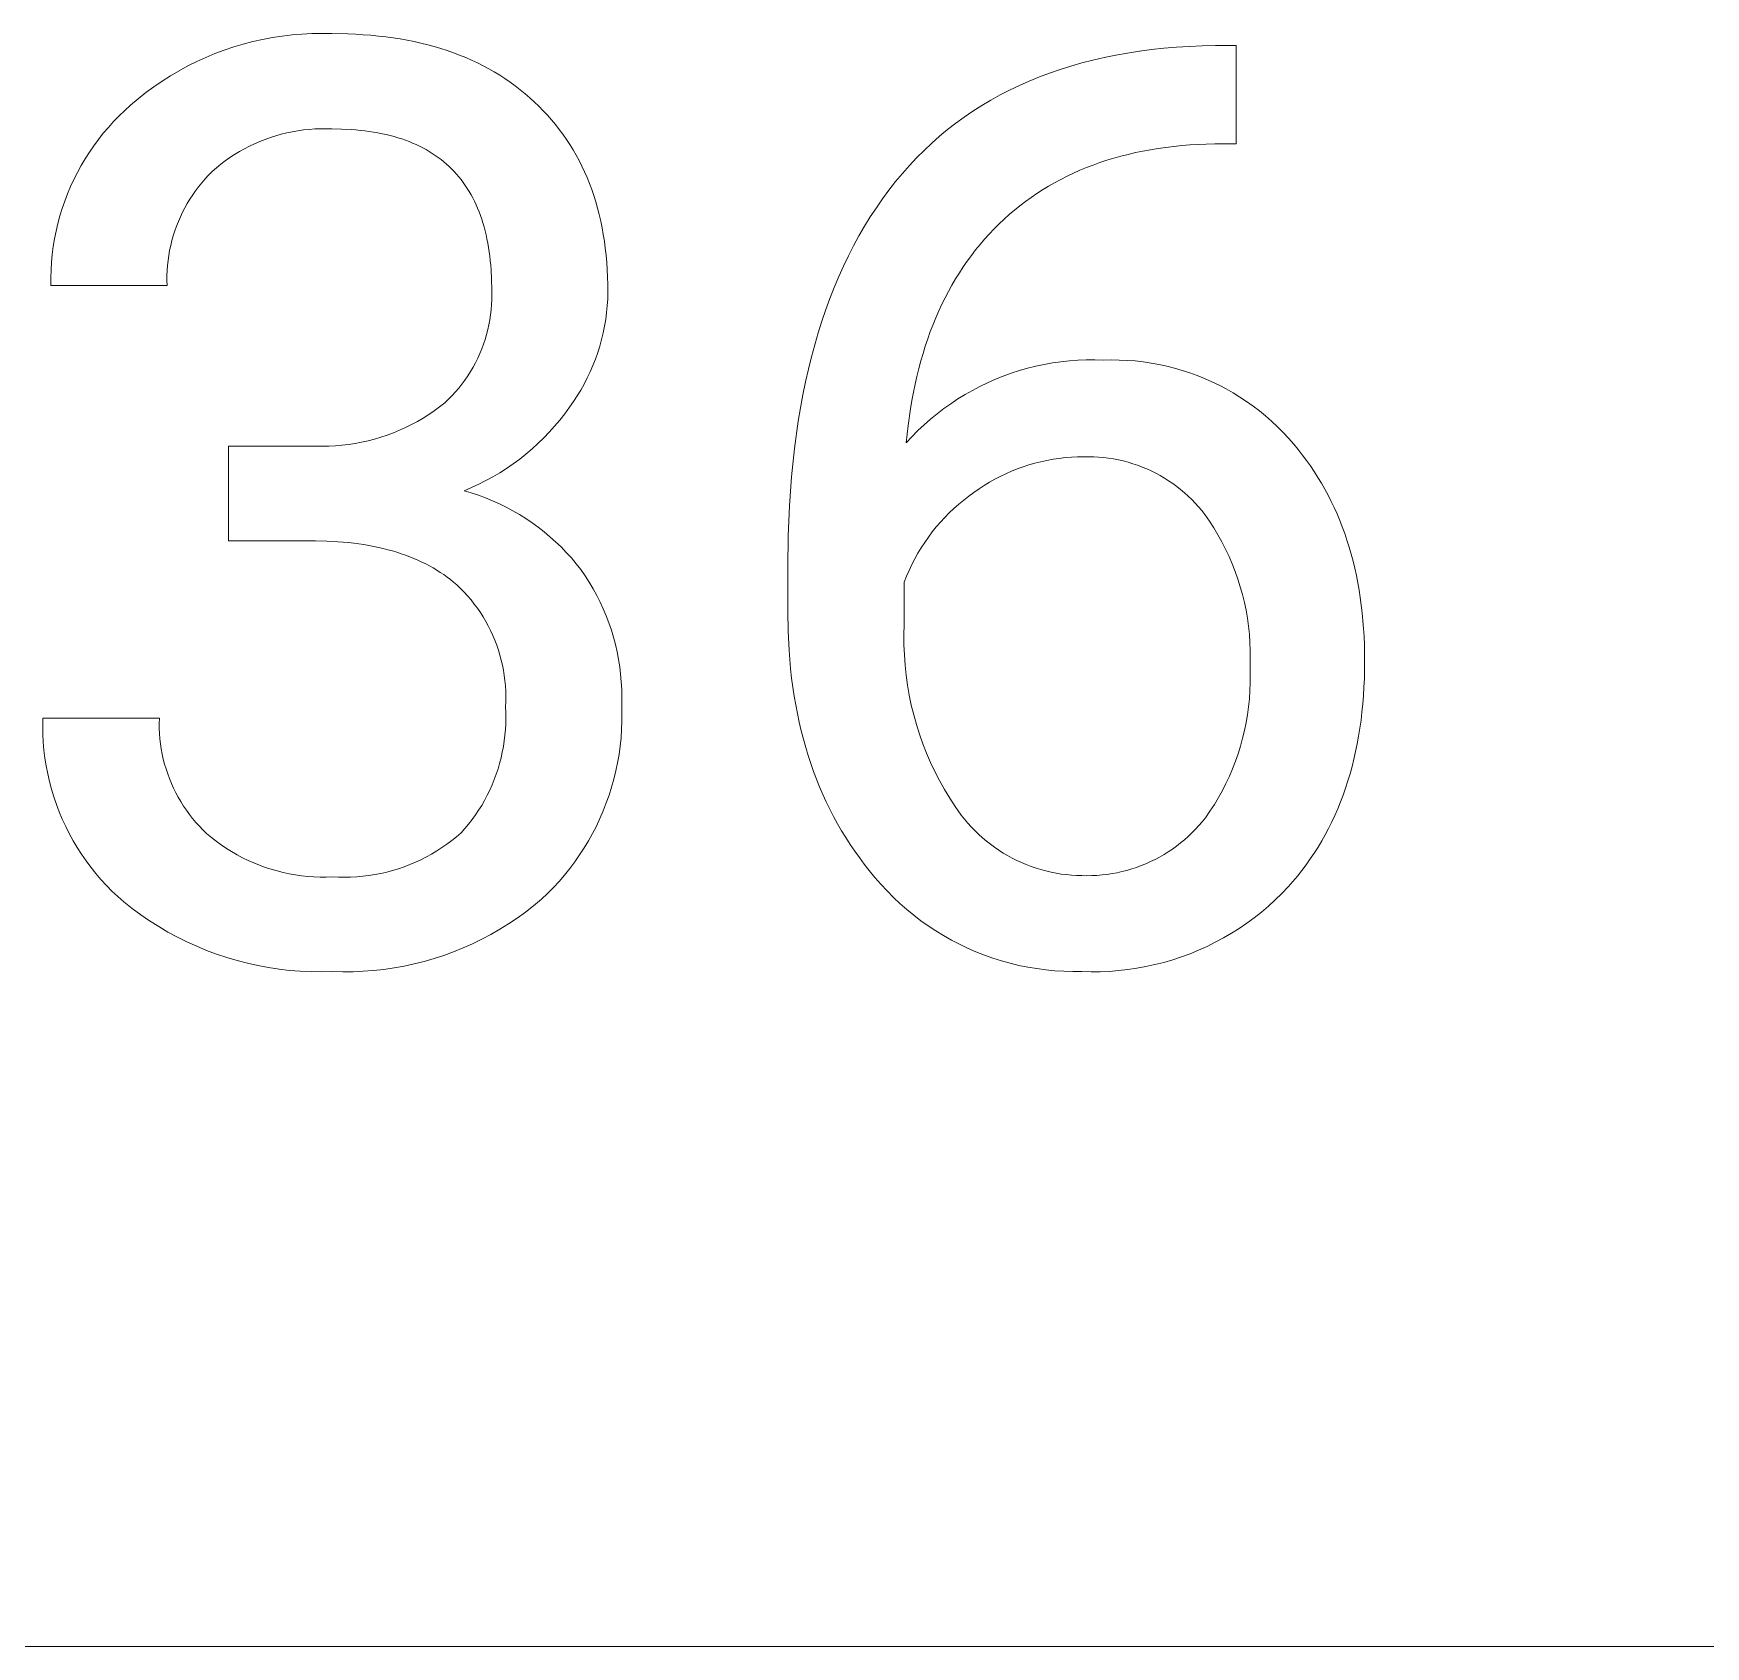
# Model space of a CAD drawing. Header units: millimetres. Extents: x -1519 to 3497, y -297 to 3208.
# Drawn here: x 2580 to 2667, y -16.4 to 67.6 of the extents above; entities that cross this region are included whole.
import ezdxf

# ---------------------------------------------------------------- set-up
doc = ezdxf.new("R2010")
doc.units = ezdxf.units.MM
doc.header["$MEASUREMENT"] = 0
doc.layers.add('Domyślny', color=7, linetype='Continuous', true_color=0x000000)

msp = doc.modelspace()

# ---------------------------------------------------------------- linework, layer by layer
at = {"layer": 'Domyślny', "color": 18, "lineweight": 15, "true_color": 0x000000}
for p, q in [((2590.379, 66.89), (2590.875, 67.038)), ((2590.875, 67.038), (2591.376, 67.169)), ((2591.376, 67.169), (2591.881, 67.282)), ((2591.881, 67.282), (2592.389, 67.378)), ((2592.389, 67.378), (2592.901, 67.456)), ((2592.901, 67.456), (2593.415, 67.516)), ((2593.415, 67.516), (2593.931, 67.559)), ((2593.931, 67.559), (2594.448, 67.584)), ((2594.448, 67.584), (2594.966, 67.59)), ((2594.966, 67.59), (2595.483, 67.579)), ((2595.483, 67.579), (2596.314, 67.566)), ((2596.314, 67.566), (2596.721, 67.549)), ((2596.721, 67.549), (2597.122, 67.524)), ((2597.122, 67.524), (2597.517, 67.494)), ((2597.517, 67.494), (2597.907, 67.456)), ((2597.907, 67.456), (2598.291, 67.411)), ((2598.291, 67.411), (2598.669, 67.359)), ((2598.669, 67.359), (2599.041, 67.301)), ((2599.041, 67.301), (2599.407, 67.235)), ((2599.407, 67.235), (2599.768, 67.163)), ((2599.768, 67.163), (2600.123, 67.083)), ((2600.123, 67.083), (2600.473, 66.997)), ((2600.473, 66.997), (2600.816, 66.904)), ((2587.991, 65.899), (2588.454, 66.13)), ((2588.454, 66.13), (2588.925, 66.345)), ((2588.925, 66.345), (2589.403, 66.543)), ((2589.403, 66.543), (2589.888, 66.725)), ((2589.888, 66.725), (2590.379, 66.89)), ((2600.816, 66.904), (2601.154, 66.803)), ((2601.154, 66.803), (2601.486, 66.696)), ((2601.486, 66.696), (2601.813, 66.582)), ((2601.813, 66.582), (2602.133, 66.461)), ((2602.133, 66.461), (2602.448, 66.332)), ((2602.448, 66.332), (2602.757, 66.197)), ((2602.757, 66.197), (2603.061, 66.055)), ((2634.503, 66.055), (2635.081, 66.203)), ((2635.081, 66.203), (2635.671, 66.338)), ((2635.671, 66.338), (2636.27, 66.46)), ((2636.27, 66.46), (2636.881, 66.568)), ((2636.881, 66.568), (2637.502, 66.664)), ((2637.502, 66.664), (2638.134, 66.746)), ((2638.134, 66.746), (2638.777, 66.815)), ((2638.777, 66.815), (2639.43, 66.87)), ((2639.43, 66.87), (2640.094, 66.913)), ((2640.094, 66.913), (2640.769, 66.942)), ((2640.769, 66.942), (2641.454, 66.958)), ((2641.454, 66.958), (2642.54, 66.958)), ((2642.54, 66.958), (2642.54, 61.847)), ((2586.653, 65.111), (2587.09, 65.389)), ((2587.09, 65.389), (2587.536, 65.652)), ((2587.536, 65.652), (2587.991, 65.899)), ((2603.061, 66.055), (2603.359, 65.905)), ((2603.359, 65.905), (2603.651, 65.749)), ((2603.651, 65.749), (2603.937, 65.585)), ((2603.937, 65.585), (2604.218, 65.415)), ((2604.218, 65.415), (2604.493, 65.237)), ((2631.77, 65.114), (2632.295, 65.329)), ((2632.295, 65.329), (2632.831, 65.53)), ((2632.831, 65.53), (2633.378, 65.718)), ((2633.378, 65.718), (2633.935, 65.893)), ((2633.935, 65.893), (2634.503, 66.055)), ((2585.404, 64.19), (2585.81, 64.511)), ((2585.81, 64.511), (2586.226, 64.819)), ((2586.226, 64.819), (2586.653, 65.111)), ((2604.493, 65.237), (2604.762, 65.052)), ((2604.762, 65.052), (2605.026, 64.86)), ((2605.026, 64.86), (2605.284, 64.661)), ((2605.284, 64.661), (2605.536, 64.455)), ((2605.536, 64.455), (2605.782, 64.242)), ((2629.776, 64.123), (2630.258, 64.391)), ((2630.258, 64.391), (2630.751, 64.645)), ((2630.751, 64.645), (2631.255, 64.887)), ((2631.255, 64.887), (2631.77, 65.114)), ((2584.414, 63.298), (2584.707, 63.581)), ((2584.707, 63.581), (2585.01, 63.854)), ((2585.01, 63.854), (2585.404, 64.19)), ((2605.782, 64.242), (2606.023, 64.021)), ((2606.023, 64.021), (2606.258, 63.798)), ((2606.258, 63.798), (2606.485, 63.569)), ((2606.485, 63.569), (2606.704, 63.334)), ((2628.392, 63.241), (2628.842, 63.548)), ((2628.842, 63.548), (2629.304, 63.843)), ((2629.304, 63.843), (2629.776, 64.123)), ((2583.595, 62.392), (2583.858, 62.703)), ((2583.858, 62.703), (2584.131, 63.005)), ((2584.131, 63.005), (2584.414, 63.298)), ((2606.704, 63.334), (2606.917, 63.094)), ((2606.917, 63.094), (2607.122, 62.848)), ((2607.122, 62.848), (2607.319, 62.596)), ((2627.523, 62.586), (2627.952, 62.92)), ((2627.952, 62.92), (2628.392, 63.241)), ((2583.101, 61.744), (2583.342, 62.072)), ((2583.342, 62.072), (2583.595, 62.392)), ((2591.463, 61.852), (2591.196, 61.724)), ((2591.733, 61.97), (2591.463, 61.852)), ((2592.008, 62.078), (2591.733, 61.97)), ((2592.286, 62.177), (2592.008, 62.078)), ((2592.567, 62.267), (2592.286, 62.177)), ((2592.851, 62.347), (2592.567, 62.267)), ((2593.138, 62.417), (2592.851, 62.347)), ((2593.427, 62.477), (2593.138, 62.417)), ((2593.718, 62.527), (2593.427, 62.477)), ((2594.01, 62.568), (2593.718, 62.527)), ((2594.304, 62.598), (2594.01, 62.568)), ((2594.598, 62.618), (2594.304, 62.598)), ((2594.893, 62.628), (2594.598, 62.618)), ((2595.188, 62.628), (2594.893, 62.628)), ((2595.483, 62.618), (2595.188, 62.628)), ((2595.995, 62.61), (2595.483, 62.618)), ((2596.49, 62.586), (2595.995, 62.61)), ((2596.732, 62.568), (2596.49, 62.586)), ((2596.97, 62.545), (2596.732, 62.568)), ((2597.203, 62.519), (2596.97, 62.545)), ((2597.433, 62.488), (2597.203, 62.519)), ((2597.658, 62.454), (2597.433, 62.488)), ((2597.88, 62.415), (2597.658, 62.454)), ((2598.097, 62.372), (2597.88, 62.415)), ((2598.31, 62.326), (2598.097, 62.372)), ((2598.519, 62.275), (2598.31, 62.326)), ((2598.724, 62.22), (2598.519, 62.275)), ((2598.926, 62.161), (2598.724, 62.22)), ((2599.123, 62.098), (2598.926, 62.161)), ((2599.315, 62.031), (2599.123, 62.098)), ((2599.504, 61.96), (2599.315, 62.031)), ((2599.689, 61.884), (2599.504, 61.96)), ((2599.87, 61.805), (2599.689, 61.884)), ((2600.047, 61.722), (2599.87, 61.805)), ((2607.319, 62.596), (2607.509, 62.34)), ((2607.509, 62.34), (2607.692, 62.077)), ((2607.692, 62.077), (2607.868, 61.809)), ((2607.868, 61.809), (2608.036, 61.536)), ((2626.299, 61.504), (2626.696, 61.878)), ((2626.696, 61.878), (2627.104, 62.239)), ((2627.104, 62.239), (2627.523, 62.586)), ((2640.125, 61.789), (2639.705, 61.754)), ((2640.552, 61.816), (2640.125, 61.789)), ((2640.983, 61.835), (2640.552, 61.816)), ((2641.42, 61.847), (2640.983, 61.835)), ((2642.54, 61.847), (2641.42, 61.847)), ((2582.444, 60.713), (2582.652, 61.064)), ((2582.652, 61.064), (2582.871, 61.407)), ((2582.871, 61.407), (2583.101, 61.744)), ((2589.938, 60.957), (2589.703, 60.778)), ((2590.179, 61.127), (2589.938, 60.957)), ((2590.426, 61.29), (2590.179, 61.127)), ((2590.677, 61.443), (2590.426, 61.29)), ((2590.935, 61.588), (2590.677, 61.443)), ((2591.196, 61.724), (2590.935, 61.588)), ((2600.219, 61.634), (2600.047, 61.722)), ((2600.388, 61.542), (2600.219, 61.634)), ((2600.552, 61.447), (2600.388, 61.542)), ((2600.713, 61.347), (2600.552, 61.447)), ((2600.869, 61.243), (2600.713, 61.347)), ((2601.021, 61.135), (2600.869, 61.243)), ((2601.17, 61.023), (2601.021, 61.135)), ((2601.314, 60.907), (2601.17, 61.023)), ((2601.454, 60.787), (2601.314, 60.907)), ((2608.036, 61.536), (2608.196, 61.256)), ((2608.196, 61.256), (2608.349, 60.972)), ((2608.349, 60.972), (2608.495, 60.682)), ((2625.537, 60.717), (2625.912, 61.117)), ((2625.912, 61.117), (2626.299, 61.504)), ((2635.807, 60.987), (2635.447, 60.869)), ((2636.171, 61.099), (2635.807, 60.987)), ((2636.542, 61.202), (2636.171, 61.099)), ((2636.918, 61.298), (2636.542, 61.202)), ((2637.299, 61.386), (2636.918, 61.298)), ((2637.686, 61.467), (2637.299, 61.386)), ((2638.079, 61.539), (2637.686, 61.467)), ((2638.477, 61.605), (2638.079, 61.539)), ((2638.881, 61.662), (2638.477, 61.605)), ((2639.29, 61.712), (2638.881, 61.662)), ((2639.705, 61.754), (2639.29, 61.712)), ((2582.066, 59.991), (2582.249, 60.355)), ((2582.249, 60.355), (2582.444, 60.713)), ((2589.068, 60.21), (2588.889, 60.017)), ((2589.253, 60.397), (2589.068, 60.21)), ((2589.475, 60.591), (2589.253, 60.397)), ((2589.703, 60.778), (2589.475, 60.591)), ((2601.59, 60.663), (2601.454, 60.787)), ((2601.722, 60.535), (2601.59, 60.663)), ((2601.85, 60.402), (2601.722, 60.535)), ((2601.974, 60.266), (2601.85, 60.402)), ((2602.094, 60.125), (2601.974, 60.266)), ((2602.209, 59.98), (2602.094, 60.125)), ((2608.495, 60.682), (2608.634, 60.386)), ((2608.634, 60.386), (2608.765, 60.085)), ((2608.765, 60.085), (2608.888, 59.779)), ((2624.817, 59.876), (2625.171, 60.303)), ((2625.171, 60.303), (2625.537, 60.717)), ((2633.735, 60.159), (2633.41, 59.994)), ((2634.067, 60.316), (2633.735, 60.159)), ((2634.403, 60.466), (2634.067, 60.316)), ((2634.746, 60.608), (2634.403, 60.466)), ((2635.094, 60.742), (2634.746, 60.608)), ((2635.447, 60.869), (2635.094, 60.742)), ((2581.592, 58.865), (2581.737, 59.246)), ((2581.737, 59.246), (2581.895, 59.621)), ((2581.895, 59.621), (2582.066, 59.991)), ((2588.244, 59.189), (2588.1, 58.969)), ((2588.395, 59.404), (2588.244, 59.189)), ((2588.553, 59.614), (2588.395, 59.404)), ((2588.718, 59.819), (2588.553, 59.614)), ((2588.889, 60.017), (2588.718, 59.819)), ((2602.321, 59.832), (2602.209, 59.98)), ((2602.429, 59.679), (2602.321, 59.832)), ((2602.532, 59.522), (2602.429, 59.679)), ((2602.632, 59.361), (2602.532, 59.522)), ((2602.727, 59.196), (2602.632, 59.361)), ((2602.819, 59.026), (2602.727, 59.196)), ((2608.888, 59.779), (2609.004, 59.467)), ((2609.004, 59.467), (2609.113, 59.149)), ((2624.137, 58.984), (2624.472, 59.436)), ((2624.472, 59.436), (2624.817, 59.876)), ((2632.163, 59.257), (2631.865, 59.054)), ((2632.466, 59.453), (2632.163, 59.257)), ((2632.775, 59.641), (2632.466, 59.453)), ((2633.09, 59.821), (2632.775, 59.641)), ((2633.41, 59.994), (2633.09, 59.821)), ((2581.339, 58.09), (2581.459, 58.48)), ((2581.459, 58.48), (2581.592, 58.865)), ((2587.836, 58.515), (2587.715, 58.282)), ((2587.964, 58.745), (2587.836, 58.515)), ((2588.1, 58.969), (2587.964, 58.745)), ((2602.906, 58.853), (2602.819, 59.026)), ((2602.989, 58.676), (2602.906, 58.853)), ((2603.069, 58.494), (2602.989, 58.676)), ((2603.144, 58.309), (2603.069, 58.494)), ((2603.215, 58.119), (2603.144, 58.309)), ((2609.113, 59.149), (2609.214, 58.826)), ((2609.214, 58.826), (2609.308, 58.498)), ((2609.308, 58.498), (2609.394, 58.164)), ((2623.501, 58.044), (2623.814, 58.52)), ((2623.814, 58.52), (2624.137, 58.984)), ((2631.005, 58.397), (2630.73, 58.163)), ((2631.286, 58.624), (2631.005, 58.397)), ((2631.573, 58.843), (2631.286, 58.624)), ((2631.865, 59.054), (2631.573, 58.843)), ((2581.14, 57.3), (2581.233, 57.697)), ((2581.233, 57.697), (2581.339, 58.09)), ((2587.402, 57.559), (2587.314, 57.312)), ((2587.498, 57.804), (2587.402, 57.559)), ((2587.603, 58.045), (2587.498, 57.804)), ((2587.715, 58.282), (2587.603, 58.045)), ((2603.282, 57.925), (2603.215, 58.119)), ((2603.345, 57.727), (2603.282, 57.925)), ((2603.404, 57.525), (2603.345, 57.727)), ((2603.458, 57.319), (2603.404, 57.525)), ((2609.394, 58.164), (2609.473, 57.825)), ((2609.473, 57.825), (2609.544, 57.48)), ((2609.544, 57.48), (2609.608, 57.13)), ((2622.909, 57.056), (2623.2, 57.556)), ((2623.2, 57.556), (2623.501, 58.044)), ((2630.195, 57.671), (2629.939, 57.414)), ((2630.46, 57.921), (2630.195, 57.671)), ((2630.73, 58.163), (2630.46, 57.921)), ((2580.994, 56.498), (2581.06, 56.9)), ((2581.06, 56.9), (2581.14, 57.3)), ((2587.1, 56.554), (2587.046, 56.297)), ((2587.163, 56.809), (2587.1, 56.554)), ((2587.234, 57.062), (2587.163, 56.809)), ((2587.314, 57.312), (2587.234, 57.062)), ((2603.509, 57.109), (2603.458, 57.319)), ((2603.556, 56.895), (2603.509, 57.109)), ((2603.599, 56.676), (2603.556, 56.895)), ((2603.637, 56.454), (2603.599, 56.676)), ((2609.608, 57.13), (2609.664, 56.774)), ((2609.664, 56.774), (2609.713, 56.413)), ((2622.63, 56.544), (2622.909, 57.056)), ((2629.21, 56.605), (2628.981, 56.323)), ((2629.446, 56.881), (2629.21, 56.605)), ((2629.689, 57.151), (2629.446, 56.881)), ((2629.939, 57.414), (2629.689, 57.151)), ((2580.877, 55.282), (2580.902, 55.688)), ((2580.902, 55.688), (2580.941, 56.094)), ((2580.941, 56.094), (2580.994, 56.498)), ((2586.964, 55.778), (2586.937, 55.517)), ((2587.001, 56.038), (2586.964, 55.778)), ((2587.046, 56.297), (2587.001, 56.038)), ((2603.672, 56.227), (2603.637, 56.454)), ((2603.702, 55.996), (2603.672, 56.227)), ((2603.729, 55.762), (2603.702, 55.996)), ((2603.751, 55.523), (2603.729, 55.762)), ((2609.713, 56.413), (2609.754, 56.046)), ((2609.754, 56.046), (2609.788, 55.674)), ((2622.104, 55.484), (2622.361, 56.02)), ((2622.361, 56.02), (2622.63, 56.544)), ((2628.543, 55.739), (2628.335, 55.437)), ((2628.759, 56.034), (2628.543, 55.739)), ((2628.981, 56.323), (2628.759, 56.034)), ((2580.865, 54.874), (2580.877, 55.282)), ((2580.867, 54.467), (2580.865, 54.874)), ((2586.908, 54.992), (2586.906, 54.729)), ((2586.918, 55.255), (2586.908, 54.992)), ((2586.937, 55.517), (2586.918, 55.255)), ((2603.769, 55.28), (2603.751, 55.523)), ((2603.794, 54.781), (2603.769, 55.28)), ((2609.788, 55.674), (2609.815, 55.297)), ((2609.815, 55.297), (2609.833, 54.914)), ((2609.833, 54.914), (2609.845, 54.526)), ((2621.621, 54.375), (2621.857, 54.935)), ((2621.857, 54.935), (2622.104, 55.484)), ((2627.938, 54.815), (2627.75, 54.495)), ((2628.133, 55.129), (2627.938, 54.815)), ((2628.335, 55.437), (2628.133, 55.129)), ((2586.914, 54.467), (2580.867, 54.467)), ((2586.906, 54.729), (2586.914, 54.467)), ((2603.802, 54.266), (2603.794, 54.781)), ((2603.809, 54.003), (2603.802, 54.266)), ((2603.806, 53.74), (2603.809, 54.003)), ((2609.848, 54.133), (2609.838, 53.776)), ((2609.845, 54.526), (2609.848, 54.133)), ((2621.397, 53.803), (2621.621, 54.375)), ((2627.568, 54.167), (2627.394, 53.834)), ((2627.75, 54.495), (2627.568, 54.167)), ((2603.744, 52.952), (2603.774, 53.214)), ((2603.774, 53.214), (2603.795, 53.476)), ((2603.795, 53.476), (2603.806, 53.74)), ((2609.816, 53.42), (2609.781, 53.064)), ((2609.838, 53.776), (2609.816, 53.42)), ((2620.98, 52.622), (2621.183, 53.218)), ((2621.183, 53.218), (2621.397, 53.803)), ((2627.065, 53.148), (2626.911, 52.795)), ((2627.226, 53.494), (2627.065, 53.148)), ((2627.394, 53.834), (2627.226, 53.494)), ((2603.6, 52.175), (2603.657, 52.432)), ((2603.657, 52.432), (2603.705, 52.691)), ((2603.705, 52.691), (2603.744, 52.952)), ((2609.674, 52.359), (2609.603, 52.009)), ((2609.734, 52.711), (2609.674, 52.359)), ((2609.781, 53.064), (2609.734, 52.711)), ((2620.788, 52.013), (2620.98, 52.622)), ((2626.764, 52.436), (2626.623, 52.071)), ((2626.911, 52.795), (2626.764, 52.436)), ((2603.284, 51.171), (2603.376, 51.417)), ((2603.376, 51.417), (2603.46, 51.667)), ((2603.46, 51.667), (2603.534, 51.92)), ((2603.534, 51.92), (2603.6, 52.175)), ((2609.519, 51.662), (2609.424, 51.318)), ((2609.603, 52.009), (2609.519, 51.662)), ((2620.438, 50.759), (2620.607, 51.392)), ((2620.607, 51.392), (2620.788, 52.013)), ((2626.489, 51.699), (2626.363, 51.32)), ((2626.623, 52.071), (2626.489, 51.699)), ((2602.957, 50.451), (2603.074, 50.687)), ((2603.074, 50.687), (2603.183, 50.927)), ((2603.183, 50.927), (2603.284, 51.171)), ((2609.197, 50.641), (2609.067, 50.308)), ((2609.316, 50.977), (2609.197, 50.641)), ((2609.424, 51.318), (2609.316, 50.977)), ((2620.279, 50.114), (2620.438, 50.759)), ((2626.129, 50.545), (2626.022, 50.147)), ((2626.242, 50.936), (2626.129, 50.545)), ((2626.363, 51.32), (2626.242, 50.936)), ((2632.979, 50.44), (2633.417, 50.503)), ((2633.417, 50.503), (2633.857, 50.55)), ((2633.857, 50.55), (2634.298, 50.582)), ((2634.298, 50.582), (2634.74, 50.599)), ((2634.74, 50.599), (2635.182, 50.601)), ((2635.182, 50.601), (2635.624, 50.588)), ((2635.624, 50.588), (2636.039, 50.598)), ((2636.039, 50.598), (2636.455, 50.593)), ((2636.455, 50.593), (2636.87, 50.575)), ((2636.87, 50.575), (2637.284, 50.543)), ((2637.284, 50.543), (2637.696, 50.496)), ((2637.696, 50.496), (2638.107, 50.436)), ((2602.407, 49.553), (2602.556, 49.77)), ((2602.556, 49.77), (2602.698, 49.993)), ((2602.698, 49.993), (2602.831, 50.22)), ((2602.831, 50.22), (2602.957, 50.451)), ((2608.772, 49.659), (2608.607, 49.342)), ((2608.925, 49.981), (2608.772, 49.659)), ((2609.067, 50.308), (2608.925, 49.981)), ((2620.131, 49.457), (2620.279, 50.114)), ((2625.923, 49.743), (2625.83, 49.332)), ((2626.022, 50.147), (2625.923, 49.743)), ((2629.604, 49.414), (2630.009, 49.592)), ((2630.009, 49.592), (2630.42, 49.757)), ((2630.42, 49.757), (2630.836, 49.907)), ((2630.836, 49.907), (2631.257, 50.043)), ((2631.257, 50.043), (2631.682, 50.164)), ((2631.682, 50.164), (2632.111, 50.271)), ((2632.111, 50.271), (2632.544, 50.363)), ((2632.544, 50.363), (2632.979, 50.44)), ((2638.107, 50.436), (2638.516, 50.362)), ((2638.516, 50.362), (2638.922, 50.274)), ((2638.922, 50.274), (2639.324, 50.172)), ((2639.324, 50.172), (2639.723, 50.057)), ((2639.723, 50.057), (2640.118, 49.928)), ((2640.118, 49.928), (2640.509, 49.787)), ((2640.509, 49.787), (2640.894, 49.632)), ((2640.894, 49.632), (2641.274, 49.464)), ((2601.554, 48.552), (2601.738, 48.74)), ((2601.738, 48.74), (2601.916, 48.934)), ((2601.916, 48.934), (2602.087, 49.135)), ((2602.087, 49.135), (2602.251, 49.341)), ((2602.251, 49.341), (2602.407, 49.553)), ((2608.247, 48.726), (2608.05, 48.427)), ((2608.432, 49.03), (2608.247, 48.726)), ((2608.607, 49.342), (2608.432, 49.03)), ((2619.868, 48.107), (2619.994, 48.788)), ((2619.994, 48.788), (2620.131, 49.457)), ((2625.743, 48.915), (2625.664, 48.492)), ((2625.83, 49.332), (2625.743, 48.915)), ((2628.053, 48.566), (2628.43, 48.798)), ((2628.43, 48.798), (2628.814, 49.016)), ((2628.814, 49.016), (2629.206, 49.222)), ((2629.206, 49.222), (2629.604, 49.414)), ((2641.274, 49.464), (2641.648, 49.283)), ((2641.648, 49.283), (2642.016, 49.09)), ((2642.016, 49.09), (2642.377, 48.885)), ((2642.377, 48.885), (2642.73, 48.667)), ((2600.527, 47.757), (2600.813, 47.952)), ((2600.813, 47.952), (2601.091, 48.156)), ((2601.091, 48.156), (2601.363, 48.37)), ((2601.363, 48.37), (2601.554, 48.552)), ((2607.844, 48.136), (2607.599, 47.799)), ((2608.05, 48.427), (2607.844, 48.136)), ((2619.752, 47.414), (2619.868, 48.107)), ((2625.591, 48.062), (2625.466, 47.183)), ((2625.664, 48.492), (2625.591, 48.062)), ((2626.974, 47.795), (2627.325, 48.064)), ((2627.325, 48.064), (2627.685, 48.321)), ((2627.685, 48.321), (2628.053, 48.566)), ((2642.73, 48.667), (2643.077, 48.438)), ((2643.077, 48.438), (2643.415, 48.197)), ((2643.415, 48.197), (2643.745, 47.945)), ((2643.745, 47.945), (2644.066, 47.682)), ((2599.009, 46.938), (2599.324, 47.08)), ((2599.324, 47.08), (2599.633, 47.234)), ((2599.633, 47.234), (2599.937, 47.398)), ((2599.937, 47.398), (2600.235, 47.573)), ((2600.235, 47.573), (2600.527, 47.757)), ((2607.075, 47.15), (2606.797, 46.839)), ((2607.343, 47.47), (2607.075, 47.15)), ((2607.599, 47.799), (2607.343, 47.47)), ((2619.555, 45.991), (2619.752, 47.414)), ((2625.466, 47.183), (2625.368, 46.279)), ((2625.979, 46.918), (2626.301, 47.222)), ((2626.301, 47.222), (2626.632, 47.514)), ((2626.632, 47.514), (2626.974, 47.795)), ((2644.066, 47.682), (2644.378, 47.408)), ((2644.378, 47.408), (2644.681, 47.124)), ((2644.681, 47.124), (2644.974, 46.829)), ((2590.105, 46.115), (2594.631, 46.115)), ((2590.105, 41.187), (2590.105, 46.115)), ((2594.631, 46.115), (2594.977, 46.108)), ((2594.977, 46.108), (2595.322, 46.113)), ((2595.322, 46.113), (2595.667, 46.129)), ((2595.667, 46.129), (2596.012, 46.158)), ((2596.012, 46.158), (2596.355, 46.198)), ((2596.355, 46.198), (2596.696, 46.25)), ((2596.696, 46.25), (2597.036, 46.314)), ((2597.036, 46.314), (2597.373, 46.389)), ((2597.373, 46.389), (2597.707, 46.476)), ((2597.707, 46.476), (2598.039, 46.575)), ((2598.039, 46.575), (2598.366, 46.685)), ((2598.366, 46.685), (2598.69, 46.806)), ((2598.69, 46.806), (2599.009, 46.938)), ((2606.21, 46.247), (2605.901, 45.966)), ((2606.508, 46.538), (2606.21, 46.247)), ((2606.797, 46.839), (2606.508, 46.538)), ((2625.368, 46.279), (2625.668, 46.604)), ((2625.668, 46.604), (2625.979, 46.918)), ((2644.974, 46.829), (2645.257, 46.525)), ((2645.257, 46.525), (2645.53, 46.212)), ((2645.53, 46.212), (2645.758, 45.937)), ((2605.257, 45.437), (2604.921, 45.189)), ((2605.583, 45.696), (2605.257, 45.437)), ((2605.901, 45.966), (2605.583, 45.696)), ((2619.402, 44.519), (2619.555, 45.991)), ((2632.376, 45.302), (2632.064, 45.223)), ((2632.69, 45.37), (2632.376, 45.302)), ((2633.006, 45.428), (2632.69, 45.37)), ((2633.323, 45.476), (2633.006, 45.428)), ((2633.643, 45.513), (2633.323, 45.476)), ((2633.963, 45.539), (2633.643, 45.513)), ((2634.284, 45.555), (2633.963, 45.539)), ((2634.605, 45.56), (2634.284, 45.555)), ((2634.864, 45.563), (2634.605, 45.56)), ((2635.123, 45.558), (2634.864, 45.563)), ((2635.381, 45.543), (2635.123, 45.558)), ((2635.639, 45.52), (2635.381, 45.543)), ((2635.896, 45.488), (2635.639, 45.52)), ((2636.151, 45.447), (2635.896, 45.488)), ((2636.405, 45.398), (2636.151, 45.447)), ((2636.658, 45.34), (2636.405, 45.398)), ((2636.908, 45.274), (2636.658, 45.34)), ((2637.156, 45.199), (2636.908, 45.274)), ((2645.758, 45.937), (2645.978, 45.657)), ((2645.978, 45.657), (2646.192, 45.372)), ((2646.192, 45.372), (2646.398, 45.082)), ((2603.867, 44.517), (2603.501, 44.317)), ((2604.226, 44.729), (2603.867, 44.517)), ((2604.577, 44.953), (2604.226, 44.729)), ((2604.921, 45.189), (2604.577, 44.953)), ((2619.292, 43), (2619.402, 44.519)), ((2629.98, 44.391), (2629.699, 44.233)), ((2630.265, 44.539), (2629.98, 44.391)), ((2630.555, 44.678), (2630.265, 44.539)), ((2630.849, 44.807), (2630.555, 44.678)), ((2631.147, 44.926), (2630.849, 44.807)), ((2631.45, 45.035), (2631.147, 44.926)), ((2631.755, 45.134), (2631.45, 45.035)), ((2632.064, 45.223), (2631.755, 45.134)), ((2637.401, 45.116), (2637.156, 45.199)), ((2637.643, 45.025), (2637.401, 45.116)), ((2637.882, 44.925), (2637.643, 45.025)), ((2638.117, 44.818), (2637.882, 44.925)), ((2638.349, 44.702), (2638.117, 44.818)), ((2638.576, 44.579), (2638.349, 44.702)), ((2638.8, 44.448), (2638.576, 44.579)), ((2639.018, 44.31), (2638.8, 44.448)), ((2646.398, 45.082), (2646.597, 44.787)), ((2646.597, 44.787), (2646.788, 44.487)), ((2646.788, 44.487), (2646.972, 44.182)), ((2602.75, 43.955), (2602.365, 43.793)), ((2602.365, 43.793), (2602.742, 43.681)), ((2602.742, 43.681), (2603.115, 43.557)), ((2603.128, 44.129), (2602.75, 43.955)), ((2603.115, 43.557), (2603.483, 43.42)), ((2603.501, 44.317), (2603.128, 44.129)), ((2628.622, 43.511), (2628.358, 43.307)), ((2628.893, 43.706), (2628.622, 43.511)), ((2629.156, 43.891), (2628.893, 43.706)), ((2629.425, 44.066), (2629.156, 43.891)), ((2629.699, 44.233), (2629.425, 44.066)), ((2639.232, 44.164), (2639.018, 44.31)), ((2639.441, 44.011), (2639.232, 44.164)), ((2639.645, 43.852), (2639.441, 44.011)), ((2639.843, 43.685), (2639.645, 43.852)), ((2640.035, 43.512), (2639.843, 43.685)), ((2640.221, 43.332), (2640.035, 43.512)), ((2646.972, 44.182), (2647.149, 43.872)), ((2647.149, 43.872), (2647.319, 43.557)), ((2647.319, 43.557), (2647.481, 43.237)), ((2603.483, 43.42), (2603.846, 43.27)), ((2603.846, 43.27), (2604.205, 43.108)), ((2604.205, 43.108), (2604.557, 42.934)), ((2604.557, 42.934), (2604.903, 42.749)), ((2604.903, 42.749), (2605.243, 42.551)), ((2619.226, 41.431), (2619.292, 43)), ((2627.609, 42.642), (2627.375, 42.404)), ((2627.851, 42.872), (2627.609, 42.642)), ((2628.101, 43.094), (2627.851, 42.872)), ((2628.358, 43.307), (2628.101, 43.094)), ((2640.401, 43.146), (2640.221, 43.332)), ((2640.575, 42.954), (2640.401, 43.146)), ((2640.742, 42.757), (2640.575, 42.954)), ((2640.903, 42.554), (2640.742, 42.757)), ((2647.481, 43.237), (2647.636, 42.912)), ((2647.636, 42.912), (2647.784, 42.582)), ((2605.243, 42.551), (2605.576, 42.342)), ((2605.576, 42.342), (2605.902, 42.122)), ((2605.902, 42.122), (2606.22, 41.891)), ((2606.22, 41.891), (2606.53, 41.65)), ((2626.931, 41.906), (2626.722, 41.645)), ((2627.149, 42.159), (2626.931, 41.906)), ((2627.375, 42.404), (2627.149, 42.159)), ((2641.143, 42.208), (2640.903, 42.554)), ((2641.372, 41.855), (2641.143, 42.208)), ((2641.588, 41.494), (2641.372, 41.855)), ((2647.784, 42.582), (2647.925, 42.247)), ((2647.925, 42.247), (2648.058, 41.907)), ((2648.058, 41.907), (2648.184, 41.561)), ((2594.631, 41.187), (2590.105, 41.187)), ((2595.224, 41.172), (2594.631, 41.187)), ((2595.798, 41.14), (2595.224, 41.172)), ((2596.354, 41.091), (2595.798, 41.14)), ((2596.626, 41.06), (2596.354, 41.091)), ((2596.893, 41.025), (2596.626, 41.06)), ((2597.156, 40.985), (2596.893, 41.025)), ((2597.414, 40.941), (2597.156, 40.985)), ((2597.668, 40.893), (2597.414, 40.941)), ((2597.917, 40.841), (2597.668, 40.893)), ((2606.53, 41.65), (2606.831, 41.397)), ((2606.831, 41.397), (2607.124, 41.135)), ((2607.124, 41.135), (2607.408, 40.863)), ((2619.204, 39.814), (2619.226, 41.431)), ((2626.331, 41.104), (2626.15, 40.824)), ((2626.522, 41.378), (2626.331, 41.104)), ((2626.722, 41.645), (2626.522, 41.378)), ((2641.793, 41.126), (2641.588, 41.494)), ((2641.985, 40.752), (2641.793, 41.126)), ((2648.184, 41.561), (2648.302, 41.211)), ((2648.302, 41.211), (2648.414, 40.856)), ((2598.162, 40.784), (2597.917, 40.841)), ((2598.402, 40.723), (2598.162, 40.784)), ((2598.638, 40.658), (2598.402, 40.723)), ((2598.87, 40.588), (2598.638, 40.658)), ((2599.097, 40.514), (2598.87, 40.588)), ((2599.32, 40.436), (2599.097, 40.514)), ((2599.538, 40.354), (2599.32, 40.436)), ((2599.752, 40.267), (2599.538, 40.354)), ((2599.962, 40.177), (2599.752, 40.267)), ((2600.167, 40.082), (2599.962, 40.177)), ((2600.368, 39.982), (2600.167, 40.082)), ((2607.408, 40.863), (2607.682, 40.582)), ((2607.682, 40.582), (2607.947, 40.291)), ((2607.947, 40.291), (2608.201, 39.992)), ((2625.816, 40.246), (2625.663, 39.949)), ((2625.978, 40.538), (2625.816, 40.246)), ((2626.15, 40.824), (2625.978, 40.538)), ((2642.164, 40.371), (2641.985, 40.752)), ((2642.331, 39.984), (2642.164, 40.371)), ((2648.414, 40.856), (2648.518, 40.496)), ((2648.518, 40.496), (2648.615, 40.13)), ((2648.615, 40.13), (2648.705, 39.76)), ((2600.565, 39.879), (2600.368, 39.982)), ((2600.757, 39.771), (2600.565, 39.879)), ((2600.945, 39.659), (2600.757, 39.771)), ((2601.128, 39.543), (2600.945, 39.659)), ((2601.308, 39.423), (2601.128, 39.543)), ((2601.482, 39.298), (2601.308, 39.423)), ((2601.653, 39.169), (2601.482, 39.298)), ((2601.819, 39.036), (2601.653, 39.169)), ((2608.201, 39.992), (2608.445, 39.684)), ((2608.445, 39.684), (2608.668, 39.361)), ((2608.668, 39.361), (2608.88, 39.03)), ((2619.204, 37.509), (2619.204, 39.814)), ((2625.389, 39.34), (2625.268, 39.029)), ((2625.521, 39.647), (2625.389, 39.34)), ((2625.663, 39.949), (2625.521, 39.647)), ((2642.484, 39.593), (2642.331, 39.984)), ((2642.624, 39.196), (2642.484, 39.593)), ((2642.751, 38.794), (2642.624, 39.196)), ((2648.705, 39.76), (2648.788, 39.384)), ((2648.788, 39.384), (2648.863, 39.004)), ((2601.981, 38.899), (2601.819, 39.036)), ((2602.177, 38.711), (2601.981, 38.899)), ((2602.367, 38.517), (2602.177, 38.711)), ((2602.55, 38.316), (2602.367, 38.517)), ((2602.726, 38.109), (2602.55, 38.316)), ((2608.88, 39.03), (2609.08, 38.692)), ((2609.08, 38.692), (2609.268, 38.347)), ((2609.268, 38.347), (2609.445, 37.997)), ((2625.268, 39.029), (2625.268, 36.824)), ((2642.864, 38.389), (2642.751, 38.794)), ((2642.964, 37.98), (2642.864, 38.389)), ((2648.863, 39.004), (2648.931, 38.618)), ((2648.931, 38.618), (2648.992, 38.228)), ((2602.895, 37.896), (2602.726, 38.109)), ((2603.057, 37.677), (2602.895, 37.896)), ((2603.211, 37.453), (2603.057, 37.677)), ((2603.357, 37.224), (2603.211, 37.453)), ((2609.445, 37.997), (2609.609, 37.64)), ((2609.609, 37.64), (2609.761, 37.278)), ((2619.221, 36.488), (2619.204, 37.509)), ((2643.049, 37.568), (2642.964, 37.98)), ((2643.121, 37.153), (2643.049, 37.568)), ((2648.992, 38.228), (2649.046, 37.832)), ((2649.046, 37.832), (2649.092, 37.431)), ((2649.092, 37.431), (2649.132, 37.025)), ((2603.496, 36.991), (2603.357, 37.224)), ((2603.626, 36.752), (2603.496, 36.991)), ((2603.748, 36.509), (2603.626, 36.752)), ((2609.761, 37.278), (2609.9, 36.91)), ((2609.9, 36.91), (2610.027, 36.539)), ((2625.268, 36.824), (2625.251, 36.298)), ((2643.179, 36.737), (2643.121, 37.153)), ((2643.223, 36.318), (2643.179, 36.737)), ((2649.132, 37.025), (2649.164, 36.614)), ((2649.164, 36.614), (2649.189, 36.198)), ((2603.862, 36.262), (2603.748, 36.509)), ((2603.967, 36.012), (2603.862, 36.262)), ((2604.064, 35.758), (2603.967, 36.012)), ((2604.152, 35.501), (2604.064, 35.758)), ((2610.027, 36.539), (2610.14, 36.163)), ((2610.14, 36.163), (2610.241, 35.783)), ((2610.241, 35.783), (2610.329, 35.4)), ((2619.271, 35.49), (2619.221, 36.488)), ((2625.251, 36.298), (2625.253, 35.771)), ((2625.253, 35.771), (2625.272, 35.245)), ((2643.253, 35.898), (2643.223, 36.318)), ((2643.269, 35.478), (2643.253, 35.898)), ((2649.189, 36.198), (2649.207, 35.777)), ((2649.207, 35.777), (2649.221, 34.92)), ((2604.231, 35.241), (2604.152, 35.501)), ((2604.301, 34.978), (2604.231, 35.241)), ((2604.362, 34.713), (2604.301, 34.978)), ((2610.329, 35.4), (2610.403, 35.015)), ((2610.403, 35.015), (2610.464, 34.627)), ((2619.308, 35.001), (2619.271, 35.49)), ((2619.354, 34.517), (2619.308, 35.001)), ((2625.272, 35.245), (2625.309, 34.719)), ((2643.258, 34.636), (2643.27, 35.057)), ((2643.27, 35.057), (2643.269, 35.478)), ((2649.221, 34.92), (2649.206, 34.014)), ((2604.414, 34.446), (2604.362, 34.713)), ((2604.457, 34.178), (2604.414, 34.446)), ((2604.49, 33.908), (2604.457, 34.178)), ((2610.464, 34.627), (2610.511, 34.237)), ((2610.511, 34.237), (2610.545, 33.846)), ((2619.408, 34.04), (2619.354, 34.517)), ((2619.47, 33.568), (2619.408, 34.04)), ((2625.309, 34.719), (2625.364, 34.195)), ((2625.364, 34.195), (2625.436, 33.674)), ((2643.271, 34.218), (2643.258, 34.636)), ((2643.27, 33.8), (2643.271, 34.218)), ((2649.206, 34.014), (2649.186, 33.569)), ((2604.515, 33.638), (2604.49, 33.908)), ((2604.53, 33.366), (2604.515, 33.638)), ((2604.536, 33.095), (2604.53, 33.366)), ((2604.533, 32.823), (2604.536, 33.095)), ((2610.545, 33.846), (2610.566, 33.454)), ((2610.566, 33.454), (2610.573, 33.061)), ((2610.573, 33.061), (2610.567, 32.668)), ((2619.541, 33.103), (2619.47, 33.568)), ((2619.62, 32.643), (2619.541, 33.103)), ((2625.436, 33.674), (2625.526, 33.155)), ((2625.526, 33.155), (2625.634, 32.639)), ((2643.226, 32.966), (2643.255, 33.383)), ((2643.255, 33.383), (2643.27, 33.8)), ((2649.159, 33.131), (2649.124, 32.698)), ((2649.186, 33.569), (2649.159, 33.131)), ((2604.52, 32.551), (2604.533, 32.823)), ((2604.534, 32.254), (2604.52, 32.551)), ((2604.539, 31.956), (2604.534, 32.254)), ((2610.567, 32.668), (2610.58, 32.233)), ((2610.58, 32.233), (2610.578, 31.798)), ((2619.707, 32.19), (2619.62, 32.643)), ((2619.802, 31.742), (2619.707, 32.19)), ((2625.634, 32.639), (2625.759, 32.128)), ((2643.126, 32.136), (2643.183, 32.55)), ((2643.183, 32.55), (2643.226, 32.966)), ((2649.082, 32.271), (2649.032, 31.849)), ((2649.124, 32.698), (2649.082, 32.271)), ((2580.443, 31.535), (2580.45, 31.95)), ((2580.45, 31.119), (2580.443, 31.535)), ((2580.45, 31.95), (2586.513, 31.95)), ((2586.513, 31.95), (2586.507, 31.683)), ((2586.507, 31.683), (2586.509, 31.415)), ((2586.509, 31.415), (2586.521, 31.148)), ((2604.492, 31.064), (2604.517, 31.361)), ((2604.517, 31.361), (2604.533, 31.658)), ((2604.533, 31.658), (2604.539, 31.956)), ((2610.562, 31.362), (2610.531, 30.928)), ((2610.578, 31.798), (2610.562, 31.362)), ((2619.906, 31.3), (2619.802, 31.742)), ((2625.759, 32.128), (2625.901, 31.62)), ((2625.901, 31.62), (2626.06, 31.118)), ((2642.971, 31.315), (2643.056, 31.724)), ((2643.056, 31.724), (2643.126, 32.136)), ((2648.973, 31.434), (2648.908, 31.024)), ((2649.032, 31.849), (2648.973, 31.434)), ((2580.471, 30.705), (2580.45, 31.119)), ((2580.507, 30.291), (2580.471, 30.705)), ((2586.521, 31.148), (2586.542, 30.882)), ((2586.542, 30.882), (2586.572, 30.616)), ((2586.572, 30.616), (2586.611, 30.352)), ((2604.355, 30.181), (2604.411, 30.474)), ((2604.411, 30.474), (2604.456, 30.768)), ((2604.456, 30.768), (2604.492, 31.064)), ((2610.486, 30.495), (2610.426, 30.063)), ((2610.531, 30.928), (2610.486, 30.495)), ((2620.018, 30.865), (2619.906, 31.3)), ((2620.139, 30.435), (2620.018, 30.865)), ((2626.06, 31.118), (2626.237, 30.622)), ((2626.237, 30.622), (2626.429, 30.132)), ((2642.637, 30.107), (2642.762, 30.506)), ((2642.762, 30.506), (2642.873, 30.909)), ((2642.873, 30.909), (2642.971, 31.315)), ((2648.834, 30.62), (2648.753, 30.222)), ((2648.908, 31.024), (2648.834, 30.62)), ((2580.557, 29.878), (2580.507, 30.291)), ((2580.622, 29.468), (2580.557, 29.878)), ((2586.611, 30.352), (2586.66, 30.089)), ((2586.66, 30.089), (2586.717, 29.827)), ((2586.717, 29.827), (2586.783, 29.568)), ((2604.131, 29.317), (2604.215, 29.602)), ((2604.215, 29.602), (2604.29, 29.891)), ((2604.29, 29.891), (2604.355, 30.181)), ((2610.351, 29.634), (2610.263, 29.208)), ((2610.426, 30.063), (2610.351, 29.634)), ((2620.267, 30.011), (2620.139, 30.435)), ((2620.404, 29.593), (2620.267, 30.011)), ((2620.549, 29.181), (2620.404, 29.593)), ((2626.429, 30.132), (2626.639, 29.649)), ((2626.639, 29.649), (2626.864, 29.173)), ((2642.347, 29.323), (2642.498, 29.713)), ((2642.498, 29.713), (2642.637, 30.107)), ((2648.664, 29.829), (2648.567, 29.442)), ((2648.753, 30.222), (2648.664, 29.829)), ((2580.7, 29.06), (2580.622, 29.468)), ((2580.793, 28.655), (2580.7, 29.06)), ((2586.783, 29.568), (2586.859, 29.312)), ((2586.859, 29.312), (2586.943, 29.058)), ((2586.943, 29.058), (2587.035, 28.807)), ((2587.035, 28.807), (2587.137, 28.56)), ((2603.821, 28.479), (2603.934, 28.755)), ((2603.934, 28.755), (2604.037, 29.034)), ((2604.037, 29.034), (2604.131, 29.317)), ((2610.159, 28.785), (2610.042, 28.366)), ((2610.263, 29.208), (2610.159, 28.785)), ((2620.702, 28.775), (2620.549, 29.181)), ((2620.864, 28.375), (2620.702, 28.775)), ((2626.864, 29.173), (2627.106, 28.705)), ((2642.006, 28.561), (2642.183, 28.939)), ((2642.183, 28.939), (2642.347, 29.323)), ((2648.462, 29.061), (2648.35, 28.685)), ((2648.567, 29.442), (2648.462, 29.061)), ((2580.9, 28.254), (2580.793, 28.655)), ((2581.02, 27.856), (2580.9, 28.254)), ((2581.154, 27.463), (2581.02, 27.856)), ((2587.137, 28.56), (2587.246, 28.316)), ((2587.246, 28.316), (2587.365, 28.076)), ((2587.365, 28.076), (2587.491, 27.84)), ((2587.491, 27.84), (2587.625, 27.609)), ((2603.428, 27.677), (2603.568, 27.94)), ((2603.568, 27.94), (2603.699, 28.207)), ((2603.699, 28.207), (2603.821, 28.479)), ((2609.911, 27.95), (2609.765, 27.54)), ((2610.042, 28.366), (2609.911, 27.95)), ((2621.034, 27.981), (2620.864, 28.375)), ((2621.212, 27.592), (2621.034, 27.981)), ((2627.106, 28.705), (2627.363, 28.245)), ((2627.363, 28.245), (2627.636, 27.794)), ((2641.614, 27.823), (2641.816, 28.188)), ((2641.816, 28.188), (2642.006, 28.561)), ((2648.101, 27.952), (2647.966, 27.594)), ((2648.229, 28.316), (2648.101, 27.952)), ((2648.35, 28.685), (2648.229, 28.316)), ((2581.302, 27.075), (2581.154, 27.463)), ((2581.462, 26.692), (2581.302, 27.075)), ((2587.625, 27.609), (2587.767, 27.383)), ((2587.767, 27.383), (2587.917, 27.162)), ((2587.917, 27.162), (2588.075, 26.946)), ((2602.957, 26.918), (2603.123, 27.165)), ((2603.123, 27.165), (2603.28, 27.418)), ((2603.28, 27.418), (2603.428, 27.677)), ((2609.606, 27.134), (2609.434, 26.735)), ((2609.765, 27.54), (2609.606, 27.134)), ((2621.399, 27.21), (2621.212, 27.592)), ((2621.593, 26.833), (2621.399, 27.21)), ((2627.636, 27.794), (2627.924, 27.353)), ((2627.924, 27.353), (2628.075, 27.131)), ((2628.075, 27.131), (2628.234, 26.913)), ((2640.936, 26.769), (2641.174, 27.112)), ((2641.174, 27.112), (2641.4, 27.464)), ((2641.4, 27.464), (2641.614, 27.823)), ((2647.822, 27.241), (2647.671, 26.894)), ((2647.966, 27.594), (2647.822, 27.241)), ((2581.636, 26.315), (2581.462, 26.692)), ((2581.823, 25.944), (2581.636, 26.315)), ((2588.075, 26.946), (2588.24, 26.735)), ((2588.24, 26.735), (2588.412, 26.53)), ((2588.412, 26.53), (2588.591, 26.332)), ((2588.591, 26.332), (2588.776, 26.139)), ((2588.776, 26.139), (2588.969, 25.953)), ((2602.215, 25.987), (2602.412, 26.21)), ((2602.412, 26.21), (2602.602, 26.44)), ((2602.602, 26.44), (2602.783, 26.676)), ((2602.783, 26.676), (2602.957, 26.918)), ((2609.248, 26.341), (2609.049, 25.953)), ((2609.434, 26.735), (2609.248, 26.341)), ((2621.796, 26.462), (2621.593, 26.833)), ((2622.007, 26.097), (2621.796, 26.462)), ((2628.234, 26.913), (2628.4, 26.702)), ((2628.4, 26.702), (2628.574, 26.496)), ((2628.574, 26.496), (2628.754, 26.296)), ((2628.754, 26.296), (2628.941, 26.102)), ((2628.941, 26.102), (2629.134, 25.914)), ((2640.237, 25.982), (2640.422, 26.17)), ((2640.422, 26.17), (2640.6, 26.363)), ((2640.6, 26.363), (2640.771, 26.563)), ((2640.771, 26.563), (2640.936, 26.769)), ((2647.345, 26.218), (2647.17, 25.888)), ((2647.512, 26.553), (2647.345, 26.218)), ((2647.671, 26.894), (2647.512, 26.553)), ((2582.023, 25.579), (2581.823, 25.944)), ((2582.235, 25.222), (2582.023, 25.579)), ((2588.969, 25.953), (2589.216, 25.746)), ((2589.216, 25.746), (2589.47, 25.548)), ((2589.47, 25.548), (2589.731, 25.358)), ((2589.731, 25.358), (2589.999, 25.178)), ((2601.215, 25.215), (2601.475, 25.395)), ((2601.475, 25.395), (2601.728, 25.584)), ((2601.728, 25.584), (2601.975, 25.781)), ((2601.975, 25.781), (2602.215, 25.987)), ((2608.837, 25.573), (2608.612, 25.2)), ((2609.049, 25.953), (2608.837, 25.573)), ((2622.227, 25.738), (2622.007, 26.097)), ((2622.454, 25.385), (2622.227, 25.738)), ((2622.69, 25.037), (2622.454, 25.385)), ((2629.134, 25.914), (2629.333, 25.734)), ((2629.333, 25.734), (2629.539, 25.56)), ((2629.539, 25.56), (2629.75, 25.393)), ((2629.75, 25.393), (2629.967, 25.233)), ((2629.967, 25.233), (2630.189, 25.081)), ((2639.224, 25.143), (2639.438, 25.297)), ((2639.438, 25.297), (2639.646, 25.458)), ((2639.646, 25.458), (2639.849, 25.626)), ((2639.849, 25.626), (2640.046, 25.801)), ((2640.046, 25.801), (2640.237, 25.982)), ((2646.797, 25.246), (2646.599, 24.933)), ((2646.987, 25.564), (2646.797, 25.246)), ((2647.17, 25.888), (2646.987, 25.564)), ((2582.46, 24.873), (2582.235, 25.222)), ((2582.696, 24.531), (2582.46, 24.873)), ((2582.944, 24.198), (2582.696, 24.531)), ((2589.999, 25.178), (2590.272, 25.007)), ((2590.272, 25.007), (2590.552, 24.846)), ((2590.552, 24.846), (2590.837, 24.694)), ((2590.837, 24.694), (2591.127, 24.553)), ((2591.127, 24.553), (2591.421, 24.422)), ((2591.421, 24.422), (2591.721, 24.301)), ((2599.54, 24.333), (2599.832, 24.456)), ((2599.832, 24.456), (2600.119, 24.588)), ((2600.119, 24.588), (2600.401, 24.731)), ((2600.401, 24.731), (2600.678, 24.883)), ((2600.678, 24.883), (2600.949, 25.044)), ((2600.949, 25.044), (2601.215, 25.215)), ((2608.125, 24.478), (2607.864, 24.129)), ((2608.375, 24.835), (2608.125, 24.478)), ((2608.612, 25.2), (2608.375, 24.835)), ((2622.934, 24.695), (2622.69, 25.037)), ((2623.187, 24.359), (2622.934, 24.695)), ((2630.189, 25.081), (2630.416, 24.936)), ((2630.416, 24.936), (2630.647, 24.8)), ((2630.647, 24.8), (2630.884, 24.671)), ((2630.884, 24.671), (2631.124, 24.55)), ((2631.124, 24.55), (2631.369, 24.437)), ((2631.369, 24.437), (2631.617, 24.333)), ((2637.6, 24.281), (2637.844, 24.38)), ((2637.844, 24.38), (2638.084, 24.487)), ((2638.084, 24.487), (2638.321, 24.603)), ((2638.321, 24.603), (2638.553, 24.726)), ((2638.553, 24.726), (2638.782, 24.858)), ((2638.782, 24.858), (2639.005, 24.997)), ((2639.005, 24.997), (2639.224, 25.143)), ((2646.393, 24.626), (2646.179, 24.325)), ((2646.599, 24.933), (2646.393, 24.626)), ((2583.203, 23.873), (2582.944, 24.198)), ((2583.474, 23.558), (2583.203, 23.873)), ((2583.755, 23.252), (2583.474, 23.558)), ((2591.721, 24.301), (2592.024, 24.19)), ((2592.024, 24.19), (2592.331, 24.091)), ((2592.331, 24.091), (2592.641, 24.002)), ((2592.641, 24.002), (2592.954, 23.924)), ((2592.954, 23.924), (2593.269, 23.856)), ((2593.269, 23.856), (2593.587, 23.8)), ((2593.587, 23.8), (2593.906, 23.755)), ((2593.906, 23.755), (2594.227, 23.722)), ((2594.227, 23.722), (2594.549, 23.699)), ((2594.549, 23.699), (2594.872, 23.687)), ((2594.872, 23.687), (2595.194, 23.687)), ((2595.194, 23.687), (2595.517, 23.698)), ((2595.517, 23.698), (2595.832, 23.682)), ((2595.832, 23.682), (2596.148, 23.677)), ((2596.148, 23.677), (2596.464, 23.683)), ((2596.464, 23.683), (2596.78, 23.7)), ((2596.78, 23.7), (2597.094, 23.727)), ((2597.094, 23.727), (2597.408, 23.765)), ((2597.408, 23.765), (2597.72, 23.815)), ((2597.72, 23.815), (2598.03, 23.875)), ((2598.03, 23.875), (2598.338, 23.945)), ((2598.338, 23.945), (2598.644, 24.027)), ((2598.644, 24.027), (2598.946, 24.118)), ((2598.946, 24.118), (2599.245, 24.221)), ((2599.245, 24.221), (2599.54, 24.333)), ((2607.591, 23.79), (2607.307, 23.46)), ((2607.864, 24.129), (2607.591, 23.79)), ((2623.447, 24.029), (2623.187, 24.359)), ((2623.742, 23.663), (2623.447, 24.029)), ((2624.049, 23.307), (2623.742, 23.663)), ((2631.617, 24.333), (2631.868, 24.237)), ((2631.868, 24.237), (2632.123, 24.149)), ((2632.123, 24.149), (2632.38, 24.071)), ((2632.38, 24.071), (2632.64, 24.001)), ((2632.64, 24.001), (2632.903, 23.94)), ((2632.903, 23.94), (2633.167, 23.888)), ((2633.167, 23.888), (2633.432, 23.844)), ((2633.432, 23.844), (2633.699, 23.81)), ((2633.699, 23.81), (2633.967, 23.785)), ((2633.967, 23.785), (2634.236, 23.769)), ((2634.236, 23.769), (2634.505, 23.762)), ((2634.505, 23.762), (2634.768, 23.756)), ((2634.768, 23.756), (2635.032, 23.76)), ((2635.032, 23.76), (2635.295, 23.773)), ((2635.295, 23.773), (2635.557, 23.794)), ((2635.557, 23.794), (2635.819, 23.824)), ((2635.819, 23.824), (2636.079, 23.863)), ((2636.079, 23.863), (2636.338, 23.911)), ((2636.338, 23.911), (2636.595, 23.968)), ((2636.595, 23.968), (2636.85, 24.033)), ((2636.85, 24.033), (2637.103, 24.107)), ((2637.103, 24.107), (2637.353, 24.19)), ((2637.353, 24.19), (2637.6, 24.281)), ((2645.728, 23.74), (2645.491, 23.456)), ((2645.957, 24.03), (2645.728, 23.74)), ((2646.179, 24.325), (2645.957, 24.03)), ((2584.046, 22.956), (2583.755, 23.252)), ((2584.348, 22.671), (2584.046, 22.956)), ((2584.659, 22.395), (2584.348, 22.671)), ((2606.707, 22.829), (2606.391, 22.529)), ((2607.012, 23.139), (2606.707, 22.829)), ((2607.307, 23.46), (2607.012, 23.139)), ((2624.369, 22.961), (2624.049, 23.307)), ((2624.7, 22.627), (2624.369, 22.961)), ((2625.043, 22.305), (2624.7, 22.627)), ((2644.914, 22.831), (2644.57, 22.497)), ((2645.246, 23.177), (2644.914, 22.831)), ((2645.491, 23.456), (2645.246, 23.177)), ((2585.096, 22.05), (2584.659, 22.395)), ((2585.545, 21.719), (2585.096, 22.05)), ((2605.555, 21.859), (2605.121, 21.546)), ((2605.979, 22.187), (2605.555, 21.859)), ((2606.391, 22.529), (2605.979, 22.187)), ((2625.396, 21.995), (2625.043, 22.305)), ((2625.76, 21.697), (2625.396, 21.995)), ((2643.85, 21.865), (2643.473, 21.568)), ((2644.215, 22.175), (2643.85, 21.865)), ((2644.57, 22.497), (2644.215, 22.175)), ((2586.005, 21.405), (2585.545, 21.719)), ((2586.476, 21.106), (2586.005, 21.405)), ((2586.956, 20.824), (2586.476, 21.106)), ((2604.221, 20.965), (2603.757, 20.698)), ((2604.676, 21.248), (2604.221, 20.965)), ((2605.121, 21.546), (2604.676, 21.248)), ((2626.134, 21.412), (2625.76, 21.697)), ((2626.518, 21.139), (2626.134, 21.412)), ((2626.911, 20.881), (2626.518, 21.139)), ((2627.313, 20.636), (2626.911, 20.881)), ((2642.69, 21.015), (2642.285, 20.759)), ((2643.087, 21.285), (2642.69, 21.015)), ((2643.473, 21.568), (2643.087, 21.285)), ((2587.446, 20.559), (2586.956, 20.824)), ((2587.946, 20.311), (2587.446, 20.559)), ((2588.453, 20.081), (2587.946, 20.311)), ((2588.968, 19.868), (2588.453, 20.081)), ((2602.802, 20.213), (2602.313, 19.995)), ((2603.283, 20.447), (2602.802, 20.213)), ((2603.757, 20.698), (2603.283, 20.447)), ((2627.722, 20.405), (2627.313, 20.636)), ((2628.14, 20.188), (2627.722, 20.405)), ((2628.565, 19.986), (2628.14, 20.188)), ((2641.02, 20.078), (2640.583, 19.88)), ((2641.449, 20.29), (2641.02, 20.078)), ((2641.871, 20.517), (2641.449, 20.29)), ((2642.285, 20.759), (2641.871, 20.517)), ((2589.49, 19.673), (2588.968, 19.868)), ((2590.019, 19.497), (2589.49, 19.673)), ((2590.553, 19.339), (2590.019, 19.497)), ((2591.093, 19.199), (2590.553, 19.339)), ((2591.637, 19.079), (2591.093, 19.199)), ((2599.77, 19.165), (2599.246, 19.052)), ((2600.289, 19.296), (2599.77, 19.165)), ((2600.804, 19.444), (2600.289, 19.296)), ((2601.313, 19.611), (2600.804, 19.444)), ((2601.816, 19.794), (2601.313, 19.611)), ((2602.313, 19.995), (2601.816, 19.794)), ((2628.996, 19.799), (2628.565, 19.986)), ((2629.434, 19.626), (2628.996, 19.799)), ((2629.877, 19.469), (2629.434, 19.626)), ((2630.326, 19.328), (2629.877, 19.469)), ((2630.779, 19.202), (2630.326, 19.328)), ((2631.236, 19.091), (2630.779, 19.202)), ((2638.775, 19.246), (2638.311, 19.127)), ((2639.235, 19.381), (2638.775, 19.246)), ((2639.69, 19.532), (2639.235, 19.381)), ((2640.139, 19.698), (2639.69, 19.532)), ((2640.583, 19.88), (2640.139, 19.698)), ((2592.185, 18.977), (2591.637, 19.079)), ((2592.736, 18.895), (2592.185, 18.977)), ((2593.29, 18.831), (2592.736, 18.895)), ((2593.845, 18.787), (2593.29, 18.831)), ((2594.402, 18.762), (2593.845, 18.787)), ((2594.959, 18.757), (2594.402, 18.762)), ((2595.517, 18.771), (2594.959, 18.757)), ((2596.052, 18.756), (2595.517, 18.771)), ((2596.588, 18.759), (2596.052, 18.756)), ((2597.123, 18.781), (2596.588, 18.759)), ((2597.657, 18.822), (2597.123, 18.781)), ((2598.189, 18.88), (2597.657, 18.822)), ((2598.719, 18.957), (2598.189, 18.88)), ((2599.246, 19.052), (2598.719, 18.957)), ((2631.697, 18.997), (2631.236, 19.091)), ((2632.161, 18.918), (2631.697, 18.997)), ((2632.627, 18.856), (2632.161, 18.918)), ((2633.095, 18.809), (2632.627, 18.856)), ((2633.564, 18.779), (2633.095, 18.809)), ((2634.035, 18.765), (2633.564, 18.779)), ((2634.505, 18.767), (2634.035, 18.765)), ((2634.984, 18.754), (2634.505, 18.767)), ((2635.464, 18.758), (2634.984, 18.754)), ((2635.942, 18.778), (2635.464, 18.758)), ((2636.42, 18.815), (2635.942, 18.778)), ((2636.897, 18.868), (2636.42, 18.815)), ((2637.371, 18.938), (2636.897, 18.868)), ((2637.842, 19.025), (2637.371, 18.938)), ((2638.311, 19.127), (2637.842, 19.025)), ((1601.477, -16.362), (3497.131, -16.362))]:
    msp.add_line(p, q, dxfattribs=at)

doc.saveas('drawing.dxf')
